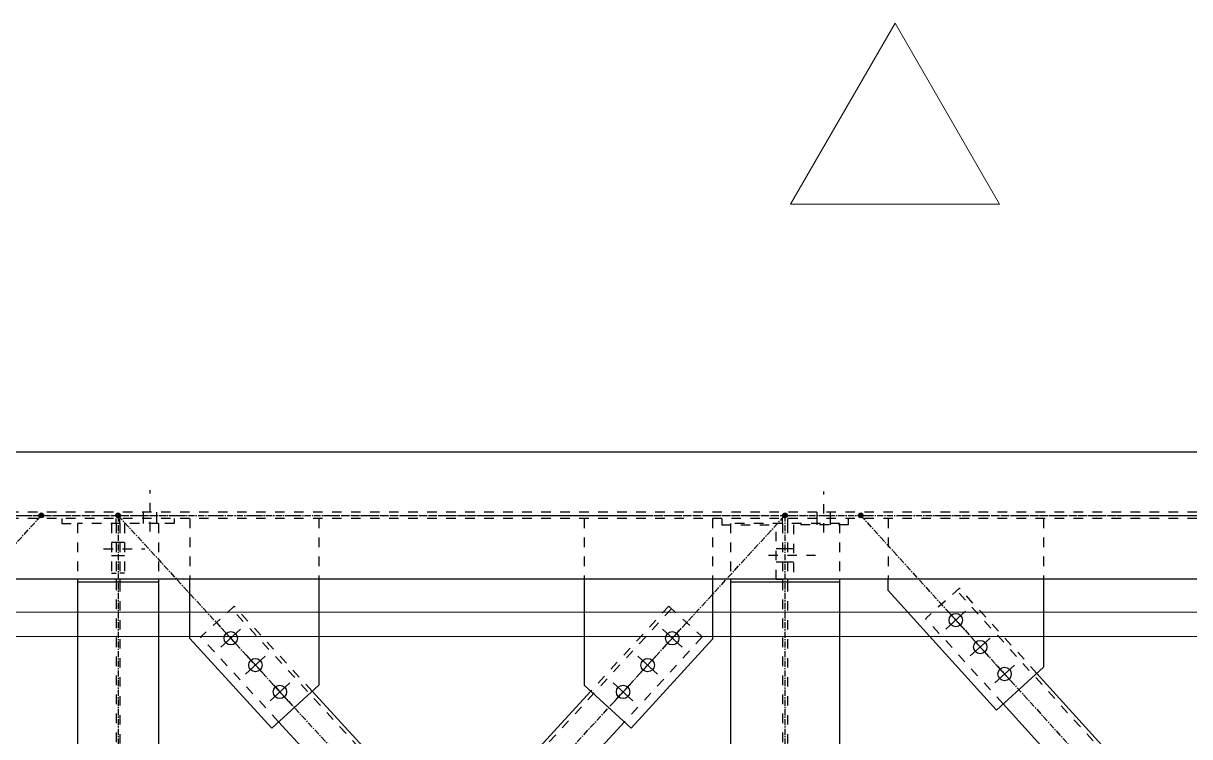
# Model space of a CAD drawing. Header units: inches. Extents: x 209270 to 234360, y -180214 to -150194.
# Drawn here: x 224502 to 226907, y -154971 to -153499 of the extents above; entities that cross this region are included whole.
import ezdxf

# ---------------------------------------------------------------- set-up
doc = ezdxf.new("R2010")
doc.units = ezdxf.units.IN
doc.header["$LTSCALE"] = 10
doc.header["$MEASUREMENT"] = 0
for name, pattern in [('CENTER', [2, 1.25, -0.25, 0.25, -0.25]), ('DXK_LINE_DOT2', [3.9198, 1.9599, -1.9599]), ('DXK_LINE_DOT5', [7.8785, 2.979, -0.9799, 0.9799, -0.9799, 0.9799, -0.9799])]:
    doc.linetypes.add(name, pattern=pattern)
for name, color, linetype in [('_STR_0', 2, 'Continuous'), ('_STR_1', 2, 'Continuous'), ('_STR_2', 2, 'Continuous'), ('_STR_4', 2, 'Continuous')]:
    doc.layers.add(name, color=color, linetype=linetype)
doc.layers.add('REV-C', color=3, linetype='Continuous', lineweight=18)
doc.layers.add('Sheeting', color=4, linetype='Continuous', lineweight=0)

# ---------------------------------------------------------------- blocks, each defined once
blk = doc.blocks.new('A$Ca106b763')
at = {"layer": 'REV-C'}
blk.add_lwpolyline([(0, 373.2), (-215.5, 0), (215.5, 0)], close=True, dxfattribs=at)
blk = doc.blocks.new('GridLine-116860372-116908 - 114867')
at = {"layer": '_STR_2', "linetype": 'DXK_LINE_DOT5'}
blk.add_line((210782.4, -154514.2), (232759.1, -154514.2), dxfattribs=at)
blk = doc.blocks.new('Part-116860372-114888 - 114867')
at = {"layer": '_STR_1', "linetype": 'DXK_LINE_DOT2'}
for p, q in [((228098.4, -154507.4), (218205.1, -154507.4)), ((228098.4, -154520.9), (218205.1, -154520.9))]:
    blk.add_line(p, q, dxfattribs=at)
at = {"layer": '_STR_2', "linetype": 'Continuous'}
for p, q in [((221060.1, -154382.9), (228098.4, -154382.9)), ((228098.4, -154645.4), (221060.1, -154645.4))]:
    blk.add_line(p, q, dxfattribs=at)
at = {"layer": '_STR_4', "linetype": 'CENTER'}
blk.add_line((217822.6, -154514.2), (228447.6, -154514.2), dxfattribs=at)
blk = doc.blocks.new('Part-116860372-115483 - 114867')
at = {"layer": '_STR_1', "linetype": 'DXK_LINE_DOT2'}
for p, q in [((226077.9, -154520.9), (226077.9, -154530.9)), ((226202.9, -154520.9), (226202.9, -154533.4)), ((226202.9, -154533.4), (226090.4, -154533.4)), ((226090.4, -154533.4), (226090.4, -154645.4)), ((226077.9, -154645.4), (226077.9, -154645.9))]:
    blk.add_line(p, q, dxfattribs=at)
at = {"layer": '_STR_2', "linetype": 'Continuous'}
for p, q in [((226090.4, -154645.9), (226077.9, -154645.9)), ((226090.4, -154645.4), (226090.4, -154645.9))]:
    blk.add_line(p, q, dxfattribs=at)
blk = doc.blocks.new('Part-116860372-114968 - 114867')
at = {"layer": '_STR_4', "linetype": 'Continuous'}
for points in [[(224697.6, -154519.2, -1), (224697.6, -154509.2, -1)], [(224697.6, -157019.2, -1), (224697.6, -157009.2, -1)]]:
    blk.add_hatch(color=256, dxfattribs=at).paths.add_polyline_path(points)
at = {"layer": '_STR_1', "linetype": 'DXK_LINE_DOT2'}
for p, q in [((224614.3, -154530.9), (224614.3, -154645.4)), ((224780.8, -154530.9), (224614.3, -154530.9)), ((224694, -154530.9), (224694, -156004.2)), ((224701.1, -154530.9), (224701.1, -154645.4)), ((224780.8, -154530.9), (224780.8, -154645.4)), ((224701.1, -154651.7), (224701.1, -156904.4)), ((224694, -156004.2), (224694, -156904.4)), ((224614.3, -156910.6), (224614.3, -157000)), ((224694, -156910.6), (224694, -157000)), ((224701.1, -156910.6), (224701.1, -157000)), ((224780.8, -156910.6), (224780.8, -157000)), ((224780.8, -157000), (224614.3, -157000))]:
    blk.add_line(p, q, dxfattribs=at)
at = {"layer": '_STR_2', "linetype": 'Continuous'}
for p, q in [((224614.3, -154645.4), (224614.3, -156910.6)), ((224694, -154645.4), (224694, -154651.7)), ((224701.1, -154645.4), (224701.1, -154651.7)), ((224780.8, -154645.4), (224780.8, -156910.6)), ((224780.8, -154651.7), (224614.3, -154651.7)), ((224780.8, -156904.4), (224614.3, -156904.4)), ((224694, -156904.4), (224694, -156910.6)), ((224701.1, -156904.4), (224701.1, -156910.6))]:
    blk.add_line(p, q, dxfattribs=at)
at = {"layer": '_STR_4', "linetype": 'CENTER'}
blk.add_line((224697.6, -154514.2), (224697.6, -157014.2), dxfattribs=at)
at = {"layer": '_STR_4', "linetype": 'Continuous'}
for centre in [(224697.6, -154514.2), (224697.6, -157014.2)]:
    blk.add_circle(centre, 5, dxfattribs=at)
blk = doc.blocks.new('Part-116860372-114969 - 114867')
at = {"layer": '_STR_4', "linetype": 'Continuous'}
blk.add_hatch(color=256, dxfattribs=at).paths.add_polyline_path([(226072.6, -154519.2, -1), (226072.6, -154509.2, -1)])
at = {"layer": '_STR_1', "linetype": 'DXK_LINE_DOT2'}
for p, q in [((225960.1, -154530.9), (225960.1, -154651.7)), ((226185.1, -154530.9), (225960.1, -154530.9)), ((226067.2, -154530.9), (226067.2, -155609.2)), ((226077.9, -154530.9), (226077.9, -154645.4)), ((226185.1, -154530.9), (226185.1, -154645.4)), ((226077.9, -154651.7), (226077.9, -160351.7))]:
    blk.add_line(p, q, dxfattribs=at)
at = {"layer": '_STR_2', "linetype": 'Continuous'}
for p, q in [((225960.1, -154645.4), (225960.1, -160357.9)), ((226067.2, -154645.4), (226067.2, -154651.7)), ((226077.9, -154645.4), (226077.9, -154651.7)), ((226185.1, -154645.4), (226185.1, -160357.9)), ((226185.1, -154651.7), (225960.1, -154651.7))]:
    blk.add_line(p, q, dxfattribs=at)
at = {"layer": '_STR_4', "linetype": 'CENTER'}
blk.add_line((226072.6, -154514.2), (226072.6, -160514.2), dxfattribs=at)
at = {"layer": '_STR_4', "linetype": 'Continuous'}
blk.add_circle((226072.6, -154514.2), 5, dxfattribs=at)
blk = doc.blocks.new('Part-116860372-115088 - 114867')
at = {"layer": '_STR_4', "linetype": 'Continuous'}
for points in [[(226228.8, -154519.2, -1), (226228.8, -154509.2, -1)], [(227447.6, -155862.9, -1), (227447.6, -155852.9, -1)]]:
    blk.add_hatch(color=256, dxfattribs=at).paths.add_polyline_path(points)
at = {"layer": '_STR_1', "linetype": 'DXK_LINE_DOT2'}
for p, q in [((226432.4, -154664.2), (226362.9, -154727.1)), ((227340, -155676.1), (226426.8, -154669.2)), ((226591.9, -154840.1), (226432.4, -154664.2)), ((226522.5, -154903.1), (226362.9, -154727.1)), ((227345.6, -155671), (227186, -155495.1)), ((227276.1, -155734), (227116.6, -155558.1)), ((227345.6, -155671), (227276.1, -155734))]:
    blk.add_line(p, q, dxfattribs=at)
at = {"layer": '_STR_2', "linetype": 'Continuous'}
for p, q in [((227186, -155495.1), (226591.9, -154840.1)), ((227116.6, -155558.1), (226522.5, -154903.1))]:
    blk.add_line(p, q, dxfattribs=at)
at = {"layer": '_STR_4', "linetype": 'CENTER'}
blk.add_line((226228.8, -154514.2), (227447.6, -155857.9), dxfattribs=at)
at = {"layer": '_STR_4', "linetype": 'Continuous'}
for centre in [(226228.8, -154514.2), (227447.6, -155857.9)]:
    blk.add_circle(centre, 5, dxfattribs=at)
blk = doc.blocks.new('Part-116860372-115090 - 114867')
at = {"layer": '_STR_4', "linetype": 'Continuous'}
for points in [[(224697.6, -154519.2, -1), (224697.6, -154509.2, -1)], [(226072.6, -156019.2, -1), (226072.6, -156009.2, -1)]]:
    blk.add_hatch(color=256, dxfattribs=at).paths.add_polyline_path(points)
at = {"layer": '_STR_1', "linetype": 'DXK_LINE_DOT2'}
for p, q in [((224937.3, -154701.7), (224868.2, -154765)), ((225935.8, -155802.1), (224931.7, -154706.7)), ((225097.8, -154876.7), (224937.3, -154701.7)), ((225028.7, -154940.1), (224868.2, -154765)), ((225496.9, -155312.2), (225342.4, -155143.6)), ((225427.8, -155375.5), (225273.2, -155206.9)), ((225941.3, -155797), (225780.8, -155621.9)), ((225872.2, -155860.3), (225711.7, -155685.3)), ((225941.3, -155797), (225872.2, -155860.3))]:
    blk.add_line(p, q, dxfattribs=at)
at = {"layer": '_STR_2', "linetype": 'Continuous'}
for p, q in [((225342.4, -155143.6), (225097.8, -154876.7)), ((225273.2, -155206.9), (225028.7, -154940.1)), ((225780.8, -155621.9), (225496.9, -155312.2)), ((225711.7, -155685.3), (225427.8, -155375.5))]:
    blk.add_line(p, q, dxfattribs=at)
at = {"layer": '_STR_4', "linetype": 'CENTER'}
blk.add_line((224697.6, -154514.2), (226072.6, -156014.2), dxfattribs=at)
at = {"layer": '_STR_4', "linetype": 'Continuous'}
for centre in [(224697.6, -154514.2), (226072.6, -156014.2)]:
    blk.add_circle(centre, 5, dxfattribs=at)
blk = doc.blocks.new('Part-116860372-115091 - 114867')
at = {"layer": '_STR_4', "linetype": 'Continuous'}
for points in [[(224539.4, -154519.2, -1), (224539.4, -154509.2, -1)], [(223322.6, -155862.9, -1), (223322.6, -155852.9, -1)]]:
    blk.add_hatch(color=256, dxfattribs=at).paths.add_polyline_path(points)
at = {"layer": '_STR_1', "linetype": 'DXK_LINE_DOT2'}
for p, q in [((224341.6, -154669.2), (223430.1, -155675.8)), ((224336.1, -154664.2), (224176.7, -154840.2)), ((224336.1, -154664.2), (224405.6, -154727.1)), ((224405.6, -154727.1), (224246.2, -154903.1)), ((223424.6, -155670.8), (223584, -155494.7)), ((223653.5, -155557.7), (223494.1, -155733.7)), ((223494.1, -155733.7), (223424.6, -155670.8))]:
    blk.add_line(p, q, dxfattribs=at)
at = {"layer": '_STR_2', "linetype": 'Continuous'}
for p, q in [((224176.7, -154840.2), (223584, -155494.7)), ((224246.2, -154903.1), (223653.5, -155557.7))]:
    blk.add_line(p, q, dxfattribs=at)
at = {"layer": '_STR_4', "linetype": 'CENTER'}
blk.add_line((223322.6, -155857.9), (224539.4, -154514.2), dxfattribs=at)
at = {"layer": '_STR_4', "linetype": 'Continuous'}
for centre in [(224539.4, -154514.2), (223322.6, -155857.9)]:
    blk.add_circle(centre, 5, dxfattribs=at)
blk = doc.blocks.new('Part-116860372-116210 - 114867')
at = {"layer": '_STR_4', "linetype": 'Continuous'}
for points in [[(226072.6, -154519.2, -1), (226072.6, -154509.2, -1)], [(225387.4, -155266.6, -1), (225387.4, -155256.6, -1)]]:
    blk.add_hatch(color=256, dxfattribs=at).paths.add_polyline_path(points)
at = {"layer": '_STR_1', "linetype": 'DXK_LINE_DOT2'}
for p, q in [((225838.4, -154706.7), (225403.3, -155181.4)), ((225832.9, -154701.7), (225672.4, -154876.7)), ((225832.9, -154701.7), (225902, -154765)), ((225902, -154765), (225741.5, -154940.1)), ((225397.8, -155176.3), (225558.3, -155001.2)), ((225627.4, -155064.6), (225466.9, -155239.6)), ((225466.9, -155239.6), (225397.8, -155176.3))]:
    blk.add_line(p, q, dxfattribs=at)
at = {"layer": '_STR_2', "linetype": 'Continuous'}
for p, q in [((225672.4, -154876.7), (225558.3, -155001.2)), ((225741.5, -154940.1), (225627.4, -155064.6))]:
    blk.add_line(p, q, dxfattribs=at)
at = {"layer": '_STR_4', "linetype": 'CENTER'}
blk.add_line((225387.4, -155261.6), (226072.6, -154514.2), dxfattribs=at)
at = {"layer": '_STR_4', "linetype": 'Continuous'}
for centre in [(226072.6, -154514.2), (225387.4, -155261.6)]:
    blk.add_circle(centre, 5, dxfattribs=at)
blk = doc.blocks.new('Part-116860372-116202 - 114867')
at = {"layer": '_STR_1', "linetype": 'DXK_LINE_DOT2'}
for p, q in [((224845.5, -154520.9), (224845.5, -154645.4)), ((225111.6, -154520.9), (225111.6, -154645.4))]:
    blk.add_line(p, q, dxfattribs=at)
at = {"layer": '_STR_2', "linetype": 'Continuous'}
for p, q in [((224845.5, -154768), (224845.5, -154645.4)), ((225111.6, -154645.4), (225111.6, -154864.1)), ((225014.8, -154952.8), (224845.5, -154768)), ((225111.6, -154864.1), (225014.8, -154952.8))]:
    blk.add_line(p, q, dxfattribs=at)
blk = doc.blocks.new('Part-116860372-115468 - 114867')
at = {"layer": '_STR_1', "linetype": 'DXK_LINE_DOT2'}
for p, q in [((224581.5, -154520.9), (224581.5, -154530.9)), ((224694, -154530.9), (224694, -154520.9)), ((224581.5, -154530.9), (224614.3, -154530.9)), ((224684, -154530.9), (224684, -154633.4)), ((224684, -154633.4), (224694, -154633.4))]:
    blk.add_line(p, q, dxfattribs=at)
blk = doc.blocks.new('Part-116860372-115484 - 114867')
at = {"layer": '_STR_1', "linetype": 'DXK_LINE_DOT2'}
for p, q in [((225942.2, -154520.9), (225942.2, -154533.4)), ((226067.2, -154530.9), (226067.2, -154520.9)), ((225942.2, -154533.4), (226054.7, -154533.4)), ((226054.7, -154645.9), (226054.7, -154533.4))]:
    blk.add_line(p, q, dxfattribs=at)
at = {"layer": '_STR_2', "linetype": 'Continuous'}
for p, q in [((226054.7, -154645.4), (226054.7, -154645.9)), ((226054.7, -154645.9), (226067.2, -154645.9))]:
    blk.add_line(p, q, dxfattribs=at)
blk = doc.blocks.new('Bolt-116860372-115486 - 114867')
at = {"layer": '_STR_1', "linetype": 'DXK_LINE_DOT2'}
for p, q in [((226152.9, -154549.7), (226152.9, -154464.7)), ((226139.2, -154520.9), (226139.2, -154507.4)), ((226139.2, -154533.4), (226139.2, -154520.9)), ((226166.7, -154520.9), (226166.7, -154507.4)), ((226166.7, -154533.4), (226166.7, -154520.9))]:
    blk.add_line(p, q, dxfattribs=at)
blk = doc.blocks.new('Part-116860372-115467 - 114867')
at = {"layer": '_STR_1', "linetype": 'DXK_LINE_DOT2'}
for p, q in [((224701.1, -154530.9), (224701.1, -154520.9)), ((224813.6, -154520.9), (224813.6, -154530.9)), ((224711.1, -154530.9), (224711.1, -154633.4)), ((224813.6, -154530.9), (224780.8, -154530.9)), ((224711.1, -154633.4), (224701.1, -154633.4))]:
    blk.add_line(p, q, dxfattribs=at)
blk = doc.blocks.new('Bolt-116860372-115469 - 114867')
at = {"layer": '_STR_1', "linetype": 'DXK_LINE_DOT2'}
for p, q in [((224684, -154569.7), (224694, -154569.7)), ((224694, -154569.7), (224701.1, -154569.7)), ((224701.1, -154569.7), (224711.1, -154569.7)), ((224667.8, -154583.4), (224752.8, -154583.4)), ((224684, -154597.2), (224694, -154597.2)), ((224694, -154597.2), (224701.1, -154597.2)), ((224701.1, -154597.2), (224711.1, -154597.2))]:
    blk.add_line(p, q, dxfattribs=at)
blk = doc.blocks.new('Bolt-116860372-115479 - 114867')
at = {"layer": '_STR_1', "linetype": 'DXK_LINE_DOT2'}
for p, q in [((224763.6, -154547.2), (224763.6, -154462.2)), ((224749.9, -154520.9), (224749.9, -154507.4)), ((224749.9, -154530.9), (224749.9, -154520.9)), ((224777.4, -154520.9), (224777.4, -154507.4)), ((224777.4, -154530.9), (224777.4, -154520.9))]:
    blk.add_line(p, q, dxfattribs=at)
blk = doc.blocks.new('Bolt-116860372-115485 - 114867')
at = {"layer": '_STR_1', "linetype": 'DXK_LINE_DOT2'}
for p, q in [((226038.4, -154595.9), (226135.9, -154595.9)), ((226054.7, -154582.2), (226067.2, -154582.2)), ((226067.2, -154582.2), (226077.9, -154582.2)), ((226077.9, -154582.2), (226090.4, -154582.2)), ((226054.7, -154609.7), (226067.2, -154609.7)), ((226067.2, -154609.7), (226077.9, -154609.7)), ((226077.9, -154609.7), (226090.4, -154609.7))]:
    blk.add_line(p, q, dxfattribs=at)
blk = doc.blocks.new('Part-116860372-116096 - 114867')
at = {"layer": '_STR_1', "linetype": 'DXK_LINE_DOT2'}
for p, q in [((226285.2, -154520.9), (226285.2, -154645.4)), ((226605.8, -154520.9), (226605.8, -154645.4))]:
    blk.add_line(p, q, dxfattribs=at)
at = {"layer": '_STR_2', "linetype": 'Continuous'}
for p, q in [((226285.2, -154669.4), (226285.2, -154645.4)), ((226605.8, -154645.4), (226605.8, -154827.5)), ((226508.6, -154915.7), (226285.2, -154669.4)), ((226605.8, -154827.5), (226508.6, -154915.7))]:
    blk.add_line(p, q, dxfattribs=at)
blk = doc.blocks.new('Bolt-116860372-116097 - 114867')
at = {"layer": '_STR_2', "linetype": 'Continuous'}
for p, q in [((226445.1, -154711.7), (226404.4, -154748.6)), ((226443.2, -154750.5), (226406.3, -154709.8)), ((226495.5, -154767.2), (226454.7, -154804.2)), ((226493.6, -154806.1), (226456.6, -154765.3)), ((226545.9, -154822.8), (226505.1, -154859.7)), ((226544, -154861.6), (226507, -154820.9))]:
    blk.add_line(p, q, dxfattribs=at)
for centre in [(226424.7, -154730.2), (226475.1, -154785.7), (226525.5, -154841.3)]:
    blk.add_circle(centre, 13.8, dxfattribs=at)
blk = doc.blocks.new('Bolt-116860372-116203 - 114867')
at = {"layer": '_STR_2', "linetype": 'Continuous'}
for p, q in [((224950.3, -154749.1), (224909.7, -154786.3)), ((224948.6, -154788), (224911.4, -154747.4)), ((225000.9, -154804.4), (224960.4, -154841.6)), ((224999.2, -154843.3), (224962.1, -154802.7)), ((225051.6, -154859.7), (225011.1, -154896.9)), ((225049.9, -154898.5), (225012.8, -154858))]:
    blk.add_line(p, q, dxfattribs=at)
for centre in [(224930, -154767.7), (224980.7, -154823), (225031.3, -154878.3)]:
    blk.add_circle(centre, 13.7, dxfattribs=at)
blk = doc.blocks.new('Part-116860372-116212 - 114867')
at = {"layer": '_STR_1', "linetype": 'DXK_LINE_DOT2'}
for p, q in [((225658.6, -154520.9), (225658.6, -154645.4)), ((225923.4, -154520.9), (225923.4, -154645.4))]:
    blk.add_line(p, q, dxfattribs=at)
at = {"layer": '_STR_2', "linetype": 'Continuous'}
for p, q in [((225658.6, -154645.4), (225658.6, -154864.1)), ((225923.4, -154645.4), (225923.4, -154769.3)), ((225755.3, -154952.8), (225923.4, -154769.3)), ((225658.6, -154864.1), (225755.3, -154952.8))]:
    blk.add_line(p, q, dxfattribs=at)
blk = doc.blocks.new('Bolt-116860372-116213 - 114867')
at = {"layer": '_STR_2', "linetype": 'Continuous'}
for p, q in [((225860.4, -154786.3), (225819.9, -154749.1)), ((225821.6, -154788), (225858.7, -154747.4)), ((225809.8, -154841.6), (225769.2, -154804.4)), ((225770.9, -154843.3), (225808.1, -154802.7)), ((225759.1, -154896.9), (225718.5, -154859.7)), ((225720.2, -154898.5), (225757.4, -154858))]:
    blk.add_line(p, q, dxfattribs=at)
for centre in [(225840.2, -154767.7), (225789.5, -154823), (225738.8, -154878.3)]:
    blk.add_circle(centre, 13.8, dxfattribs=at)

msp = doc.modelspace()

# ---------------------------------------------------------------- linework, layer by layer
at = {"layer": 'Sheeting'}
for points in [[(216351.9, -154713.7), (229171.9, -154713.7), (229171.9, -165813.7), (216351.9, -165813.7)], [(216401.9, -154763.7), (229121.9, -154763.7), (229121.9, -165763.7), (216401.9, -165763.7)]]:
    msp.add_lwpolyline(points, close=True, dxfattribs=at)

# ---------------------------------------------------------------- block references
at = {"layer": '_STR_0', "zscale": 0.8}
for name in ['GridLine-116860372-116908 - 114867', 'Part-116860372-114888 - 114867', 'Bolt-116860372-115479 - 114867', 'Bolt-116860372-115486 - 114867', 'Part-116860372-115091 - 114867', 'Part-116860372-115468 - 114867', 'Part-116860372-114968 - 114867', 'Part-116860372-115090 - 114867', 'Part-116860372-115467 - 114867', 'Part-116860372-116202 - 114867', 'Part-116860372-116210 - 114867', 'Part-116860372-116212 - 114867', 'Part-116860372-115484 - 114867', 'Part-116860372-114969 - 114867', 'Part-116860372-115483 - 114867', 'Part-116860372-115088 - 114867', 'Part-116860372-116096 - 114867', 'Bolt-116860372-115469 - 114867', 'Bolt-116860372-115485 - 114867', 'Bolt-116860372-116097 - 114867', 'Bolt-116860372-116203 - 114867', 'Bolt-116860372-116213 - 114867']:
    msp.add_blockref(name, (0, 0), dxfattribs=at)
at = {"layer": 'REV-C'}
msp.add_blockref('A$Ca106b763', (226299.5, -153872.3, 0), dxfattribs=at)

doc.saveas('drawing.dxf')
